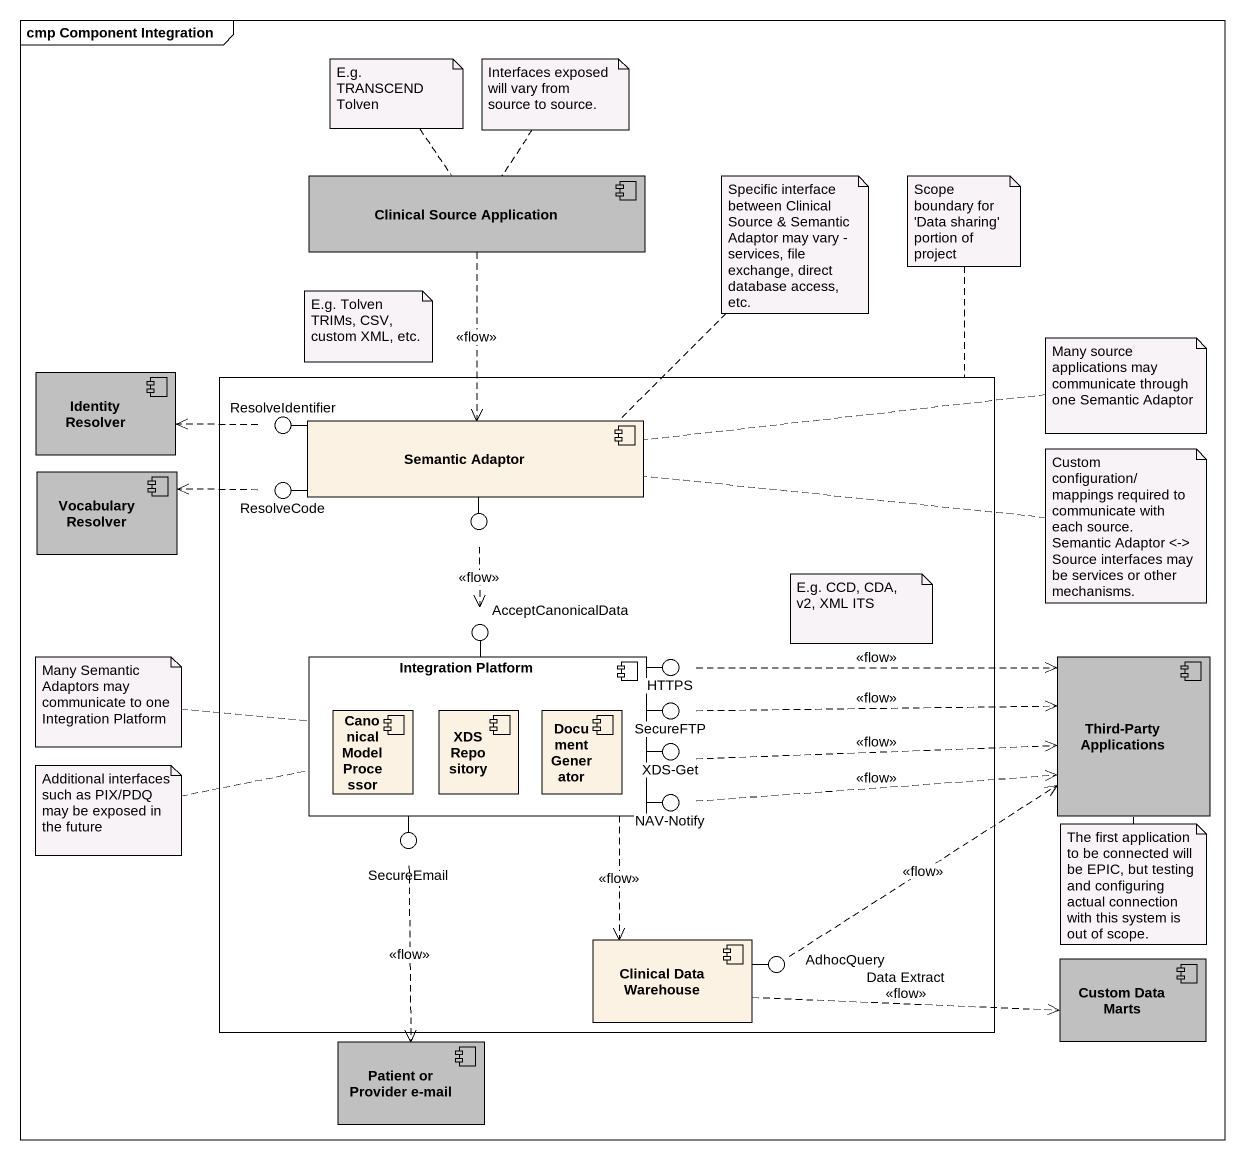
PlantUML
@startuml
mainframe cmp Component Integration
component "Clinical Source Application" as Clinical_Source_Application #C0C0C0
component "Identity Resolver" as Identity_Resolver #C0C0C0
rectangle " " as rectangle1 {
  component "Semantic Adaptor" as Semantic_Adaptor
  component "Integration Platform" as Integration_Platform {
    component "Canonical Model Processor" as Canonical_Model_Processor
    component "XDS Repository" as XDS_Repository
    component "Document Generator" as Document_Generator
  }
  component "Clinical Data Warehouse" as Clinical_Data_Warehouse
}
() ResolveIdentifier
component "Vocabulary Resolver" as Vocabulary_Resolver #C0C0C0
() ResolveCode
() " " as lollipop1
() AcceptCanonicalData
() HTTPS
component "Third-Party Applications" as Third_Party_Applications #C0C0C0
() SecureFTP
() "XDS-Get" as XDS_Get
() SecureEmail
() "NAV-Notify" as NAV_Notify
() AdhocQuery
component "Custom Data Marts" as Custom_Data_Marts #C0C0C0
component "Patient or Provider e-mail" as Patient_or_Provider_e_mail #C0C0C0
Semantic_Adaptor -left- ResolveIdentifier
Semantic_Adaptor -left- ResolveCode
Semantic_Adaptor -- lollipop1
Integration_Platform -up- AcceptCanonicalData
Integration_Platform -right- HTTPS
Integration_Platform -right- SecureFTP
Integration_Platform -right- XDS_Get
Integration_Platform -- SecureEmail
Integration_Platform -right- NAV_Notify
Clinical_Data_Warehouse -right- AdhocQuery
Clinical_Source_Application ..> Semantic_Adaptor : <<flow>>
ResolveIdentifier .left.> Identity_Resolver
ResolveCode .left.> Vocabulary_Resolver
lollipop1 ..> AcceptCanonicalData : <<flow>>
Integration_Platform ..> Clinical_Data_Warehouse : <<flow>>
HTTPS .right.> Third_Party_Applications : <<flow>>
SecureFTP .right.> Third_Party_Applications : <<flow>>
XDS_Get .right.> Third_Party_Applications : <<flow>>
SecureEmail ..> Patient_or_Provider_e_mail : <<flow>>
NAV_Notify .right.> Third_Party_Applications : <<flow>>
Clinical_Data_Warehouse .right.> Custom_Data_Marts : Data Extract\n<<flow>>
AdhocQuery .up.> Third_Party_Applications : <<flow>>
note top of Clinical_Source_Application : E.g. TRANSCEND Tolven
note top of Clinical_Source_Application : Interfaces exposed will vary from source to source.
note top of Semantic_Adaptor : Specific interface between Clinical Source & Semantic Adaptor may vary - services, file exchange, direct database access, etc.
note top of rectangle1 : Scope boundary for 'Data sharing' portion of project
note as N5
  E.g. Tolven TRIMs, CSV, custom XML, etc.
end note
note right of Semantic_Adaptor : Many source applications may communicate through one Semantic Adaptor
note right of Semantic_Adaptor : Custom configuration/mappings required to communicate with each source. Semantic Adaptor <-> Source interfaces may be services or other mechanisms.
note as N8
  E.g. CCD, CDA, v2, XML ITS
end note
note left of Integration_Platform : Many Semantic Adaptors may communicate to one Integration Platform
note left of Integration_Platform : Additional interfaces such as PIX/PDQ may be exposed in the future
note bottom of Third_Party_Applications : The first application to be connected will be EPIC, but testing and configuring actual connection with this system is out of scope.
@enduml
